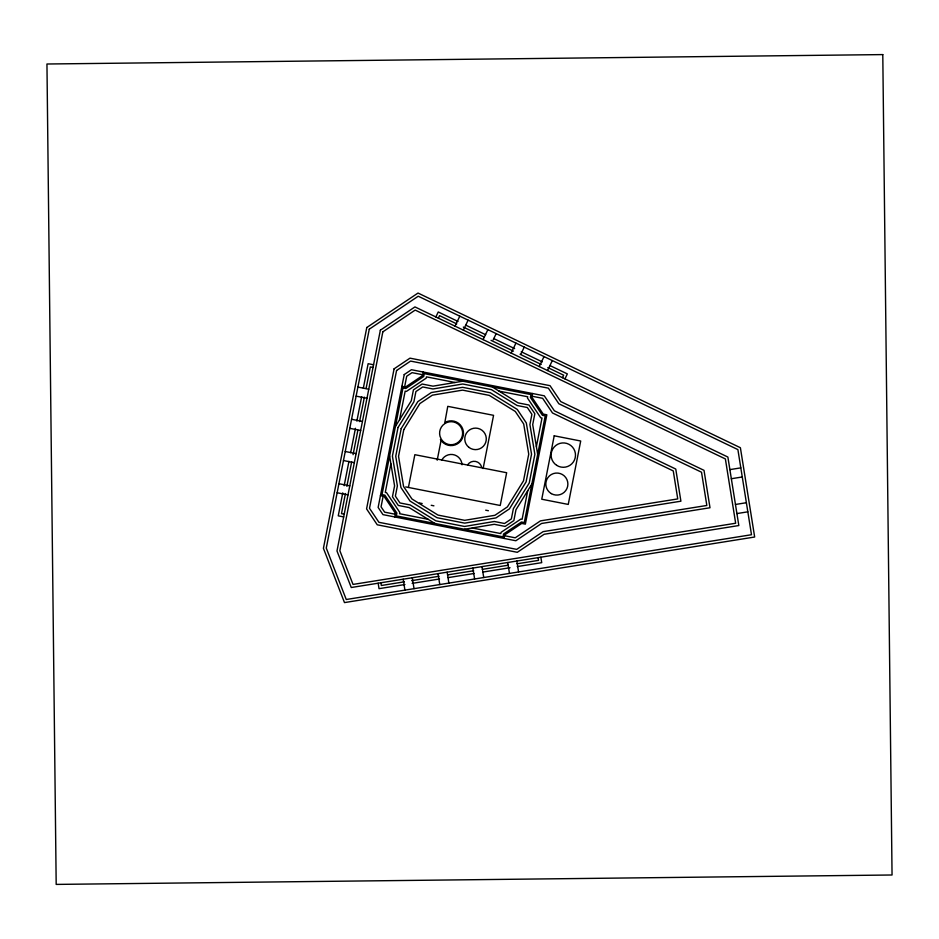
<?xml version="1.0" encoding="UTF-8"?>
<svg xmlns="http://www.w3.org/2000/svg" width="939" height="939" viewBox="0 0 939 939"><rect width="100%" height="100%" fill="white"/><g stroke="black" fill="none" stroke-linecap="round" stroke-linejoin="round"><path stroke-width="1.41" d="M342.758 492.869L338.251 515.84L343.674 516.908M344.167 485.698L348.956 461.295M350.658 452.68L355.447 428.29M356.855 421.106L361.644 396.704M363.346 388.1L368.135 363.698L373.558 364.766M345.446 493.515L341.491 513.656L344.202 514.185M346.867 486.332L351.667 461.871M353.076 454.687L357.876 430.226M359.578 421.599L364.379 397.15M366.081 388.523L370.318 366.938L373.029 367.478M383.147 496.203L381.058 506.837L384.638 512.154L395.272 514.243M404.627 386.856L406.716 376.222L412.033 372.654L422.667 374.743M390.894 463.831L385.283 492.412L386.528 492.658L399.826 512.459L399.58 513.703L428.161 519.314M399.556 419.745L405.167 391.164L406.423 391.41L426.212 378.124L426.459 376.868L455.039 382.49M394.732 516.955L395.448 513.34L384.063 496.379L380.436 495.675M423.207 372.032L422.491 375.647L405.542 387.032L401.915 386.328M408.418 487.447L414.85 454.687L506.661 472.728L500.229 505.487L405.707 486.918M437.187 460.216L441.001 440.802L440.438 439.487A12.371 12.371 0 0 0 457.387 443.877A12.371 12.371 0 0 0 461.777 426.928A12.371 12.371 0 0 0 444.828 422.538L447.774 406.341L493.562 415.331L483.104 468.584M504.079 538.434L504.795 534.819L521.744 523.434L525.359 524.138L546.838 414.792L543.223 414.087L531.838 397.127L532.554 393.511M527.73 490.71L522.107 519.29L520.863 519.056L501.074 532.343L500.827 533.587L472.247 527.976M536.38 446.624L542.003 418.043L540.758 417.808L527.46 398.007L527.706 396.763L499.125 391.152M435.86 316.948L438.255 311.959L458.009 321.443M438.349 318.145L439.546 315.645L456.718 323.885M455.028 326.138L459.805 316.161M463.338 330.129L464.641 327.418M465.134 326.385L468.115 320.152M483.092 339.613L487.881 329.636M493.198 339.859L496.191 333.627M511.168 353.076L512.459 350.364M512.952 349.331L515.945 343.099M520.769 354.355L524.255 347.09M539.232 366.539L544.021 356.574M547.543 370.529L552.332 360.564M562.461 377.689L563.658 375.189L547.813 367.595M564.949 378.887L567.344 373.898L550.219 365.682M395.425 426.435L411.294 400.742L413.43 389.885L422.151 384.028L432.996 386.164L462.798 381.199M531.861 484.019L515.981 509.724L513.856 520.582L505.135 526.427L494.278 524.302L464.488 529.267M729.885 469.617L740.812 467.868M731.34 478.726L742.268 476.977M735.46 504.466L746.376 502.717M736.915 513.574L747.831 511.825M404.404 581.816L381.328 585.502L380.894 582.767M411.622 580.654L439.018 576.276M447.68 574.891L473.643 570.748M482.294 569.363L508.257 565.208M516.908 563.823L538.552 560.372L538.117 557.637M404.944 584.528L379.027 588.671L378.159 583.213M412.151 583.377L439.499 578.999M448.138 577.626L474.054 573.483M482.693 572.097L510.041 567.719M517.236 566.569L541.721 562.661L540.841 557.203M532.014 396.223L542.648 398.312L552.496 412.972L673.263 470.92L677.747 498.914L540.5 520.852L515.241 537.812L504.607 535.723M357.9 387.079L368.757 389.216M356.127 396.129L366.985 398.265M351.573 419.287L362.431 421.423M349.801 428.337L360.658 430.473M345.247 451.495L352.031 452.833M353.146 453.056L356.104 453.631M343.474 460.544L354.332 462.681M485.686 510.194L488.397 510.722M338.92 483.702L345.705 485.04M346.82 485.263L349.778 485.839M419.463 502.975L422.174 503.515M431.212 505.288L433.924 505.828M337.148 492.752L348.005 494.876M465.92 325.234L485.674 334.707M493.574 338.498L514.654 348.615M521.239 351.773L542.319 361.891M463.314 327.054L484.442 337.183M491.038 340.352L513.48 351.127M520.089 354.285L541.204 364.426M492.435 387.021L518.128 402.89L528.986 405.026L534.843 413.735L532.706 424.592L537.683 454.382M434.851 523.446L409.146 507.576L398.3 505.44L392.443 496.731L394.58 485.874L389.603 456.084M516.826 561.041L517.295 564.01M517.483 565.137L518.574 571.957M507.717 562.496L509.466 573.412M481.977 566.616L482.446 569.586M482.634 570.701L483.726 577.532M472.869 568.072L474.618 578.987M447.128 572.18L448.877 583.107M438.032 573.635L439.769 584.563M412.28 577.755L414.029 588.671M403.183 579.21L404.92 590.126M441.717 460.204A10.775 10.775 0 0 1 462.023 464.77M467.681 464.782A7.723 7.723 0 0 1 481.707 467.481M366.785 327.523L323.415 548.317L344.484 602.592L754.663 537.014L740.39 447.727L418.019 293.05L366.785 327.523M369.273 329.178L326.279 548.071L346.256 599.505L751.493 534.725L737.89 449.593L418.242 296.219L369.273 329.178M380.354 330.188L336.984 550.982L351.268 587.509L738.829 525.547L727.878 457.058L414.944 306.912L380.354 330.188M382.842 331.843L339.848 550.724L353.029 584.422L735.66 523.246L725.378 458.925L415.179 310.081L382.842 331.843M394.087 368.839L366.574 508.891L377.255 524.795L517.295 552.308L544.151 534.268L710.001 507.753L704.015 470.345L560.712 401.575L550.031 385.671L409.991 358.158L394.087 368.839M396.575 370.506L369.508 508.292L378.91 522.295L516.708 549.374L543.106 531.638L706.832 505.464L701.515 472.211L558.834 403.747L548.376 388.159L410.578 361.092L396.575 370.506M404.228 374.567L378.135 507.424L382.983 514.642L515.84 540.747L541.533 523.481L680.904 501.203L675.763 469.054L554.374 410.801L544.303 395.824L411.446 369.72L404.228 374.567M402.995 387.924L382.032 494.595L384.873 495.158L396.892 513.046L396.328 515.887L503.011 536.838L503.562 533.998L521.45 521.99L524.291 522.542L545.242 415.871L542.413 415.308L530.394 397.42L530.946 394.58L424.275 373.628L423.724 376.457L405.824 388.476L402.995 387.924M398.042 427.468L392.408 456.119L397.385 485.909L395.378 496.132L399.955 502.952L410.179 504.959L435.872 520.828L464.523 526.462L494.325 521.485L504.548 523.493L511.356 518.915L513.363 508.703L529.244 482.998L534.866 454.347L529.901 424.545L531.908 414.334L527.331 407.514L517.107 405.507L491.414 389.638L462.751 384.004L432.961 388.981L422.738 386.962L415.918 391.54L413.911 401.763L398.042 427.468M401.176 428.595L395.742 456.26L400.953 487.541L410.014 501.039L436.999 517.706L464.676 523.14L495.956 517.917L509.443 508.856L526.11 481.871L531.544 454.206L526.321 422.914L517.272 409.427L490.287 392.76L462.61 387.326L431.33 392.549L417.843 401.61L401.176 428.595M403.793 429.616L398.547 456.307L403.582 486.496L411.975 498.996L438.02 515.088L464.711 520.323L494.912 515.288L507.4 506.896L523.493 480.85L528.739 454.159L523.692 423.959L515.3 411.47L489.254 395.378L462.575 390.131L432.374 395.178L419.874 403.57L403.793 429.616M554.21 435.802L541.756 499.231L568.248 504.431L580.701 441.013L554.21 435.802M445.274 423.289L442.903 425.144A11.503 11.503 0 0 0 440.015 436.283L441.189 439.041A11.503 11.503 0 0 0 456.953 443.126A11.503 11.503 0 0 0 461.026 427.374A11.503 11.503 0 0 0 445.274 423.289M882.789 54.591L46.95 64.005L56.187 884.409L892.05 874.995L882.789 54.591M551.334 493.621A11.033 11.033 0 0 0 567.884 484.078A11.033 11.033 0 0 0 551.334 474.512A11.033 11.033 0 0 0 551.334 493.621M556.686 465.345A12.195 12.195 0 0 0 575.478 455.697A12.195 12.195 0 0 0 557.743 444.253A12.195 12.195 0 0 0 556.686 465.345M468.96 447.398A10.763 10.763 0 0 0 486.202 440.297A10.763 10.763 0 0 0 471.425 428.923A10.763 10.763 0 0 0 468.96 447.398"/></g></svg>
